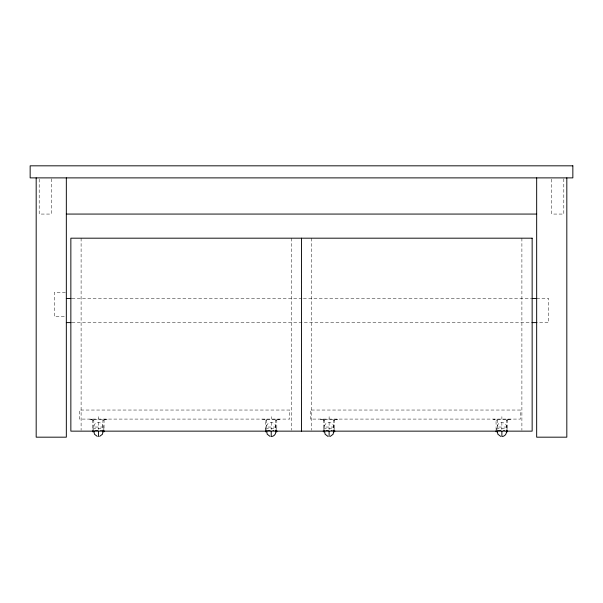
<?xml version="1.0" encoding="UTF-8"?>
<svg xmlns="http://www.w3.org/2000/svg" width="603" height="603" viewBox="0 0 603 603"><rect width="100%" height="100%" fill="white"/><g stroke="black" fill="none" stroke-linecap="round" stroke-linejoin="round"><path stroke-width="0.45" stroke-dasharray="3.02 2.26" d="M103.105 427.045C103.332 421.082 93.601 421.082 93.827 427.045L103.105 427.045L103.105 429.675M275.865 427.045C276.091 421.082 266.36 421.082 266.586 427.045L275.865 427.045L275.865 429.675M333.753 427.045C333.979 421.082 324.248 421.082 324.474 427.045L333.753 427.045L333.753 429.675M506.512 427.045C506.739 421.082 497.008 421.082 497.234 427.045L506.512 427.045L506.512 429.675M65.403 292.455L54.27 292.455L54.27 316.575L65.403 316.575M71.976 298.485L302.442 298.485M303.384 298.485L531.024 298.485M536.67 298.485L548.73 298.485L548.73 322.605L536.67 322.605M71.976 322.605L531.024 322.605M92.696 420.17L93.827 420.17M102.925 420.17L104.055 420.17M265.456 420.17L266.586 420.17M275.684 420.17L276.815 420.17M323.344 420.17L324.474 420.17M333.572 420.17L334.703 420.17M496.103 420.17L497.234 420.17M506.332 420.17L507.462 420.17M92.696 428.627L104.055 428.627M265.456 428.627L276.815 428.627M323.344 428.627L334.703 428.627M496.103 428.627L507.462 428.627M92.696 429.479L93.827 429.479M102.925 429.479L104.055 429.479M265.456 429.479L266.586 429.479M275.684 429.479L276.815 429.479M323.344 429.479L324.474 429.479M333.572 429.479L334.703 429.479M496.103 429.479L497.234 429.479M506.332 429.479L507.462 429.479M94.754 430.271L102.178 430.271M267.513 430.271L274.011 430.271M325.401 430.271L332.826 430.271M498.161 430.271L504.658 430.271M95.319 430.331L101.432 430.331M267.204 430.331L274.192 430.331M325.967 430.331L332.08 430.331M497.852 430.331L504.839 430.331M563.805 178.812L563.805 214.065L551.745 214.065L551.745 177.885M521.897 238.185L521.897 430.203M510.357 419.085L510.357 419.688L493.427 419.688L493.42 419.085M508.962 419.085L508.947 419.688M507.734 419.085L507.734 419.688M507.462 419.688L507.462 429.713M506.332 419.688L506.332 429.713M501.884 416.665L501.884 419.085M501.869 422.401L501.869 429.464M497.234 419.688L497.234 429.713M496.103 429.713L496.035 419.085M494.829 419.085L494.814 419.688M337.597 419.085L337.597 419.688L320.668 419.688L320.66 419.085M336.188 419.085L336.203 419.688M334.974 419.085L334.974 419.688M334.703 419.688L334.703 429.713M333.572 419.688L333.572 429.713M329.125 416.665L329.125 419.085M329.11 422.401L329.11 429.464M324.474 419.688L324.474 429.713M323.344 419.688L323.344 429.713M323.276 419.085L323.276 419.688M311.751 238.185L311.751 430.203M291.249 238.185L291.249 430.203M279.709 419.085L279.709 419.688L262.78 419.688L262.772 419.085M278.315 419.085L278.315 419.688M277.086 419.085L277.086 419.688M276.815 419.688L276.815 429.713M275.684 419.688L275.684 429.713M271.237 416.665L271.237 419.085M271.222 422.401L271.222 429.464M266.586 419.688L266.586 429.713M265.456 429.713L265.388 419.085M264.182 419.085L264.167 419.688M106.95 419.085L106.95 419.688L90.02 419.688L90.013 419.085M105.555 419.085L105.555 419.688M104.327 419.085L104.327 419.688M104.055 419.688L104.055 429.713M102.925 419.688L102.925 429.713M98.477 416.665L98.477 419.085M98.462 422.401L98.462 429.464M93.827 419.688L93.827 429.713M92.696 419.688L92.696 429.713M92.628 419.085L92.628 419.688M81.103 238.185L81.103 430.203M51.255 178.812L51.255 214.065L39.195 214.065L39.195 177.885M289.741 410.04L79.596 410.04L79.596 419.085L289.741 419.085L289.741 410.04M520.389 410.04L310.244 410.04L310.244 419.085L520.389 419.085L520.389 410.04M322.07 419.688L322.07 419.085L322.055 419.688M91.422 419.688L91.422 419.085L91.407 419.688"/><path stroke-width="0.9" d="M99.668 436.361L102.48 434.205L103.105 430.67M330.316 436.361L333.127 434.205L333.753 430.67M66.33 214.065L536.67 214.065M66.33 298.485L71.033 298.485M531.967 298.485L536.67 298.485M66.33 322.605L71.033 322.605M531.967 322.605L536.67 322.605M93.827 431.748L92.696 431.748L92.696 430.617M266.586 431.748L265.456 431.748L265.456 430.617M324.474 431.748L323.344 431.748L323.344 430.617M497.234 431.748L496.103 431.748L496.103 430.617M500.671 436.361L497.852 434.205L497.234 430.617M327.911 436.361L325.092 434.205L324.474 430.617M270.023 436.361L267.204 434.205L266.586 430.617M97.264 436.361L94.445 434.205L93.827 430.617M566.82 177.885L566.82 437.175L536.67 437.175L536.67 177.885M507.462 430.617L507.462 431.748L506.332 431.748L506.332 430.617M506.512 430.67C506.987 433.519 504.892 436.572 501.869 436.519L501.869 431.288M334.703 430.617L334.703 431.748L333.572 431.748L333.572 430.617M329.11 431.288L329.11 436.519M301.5 238.185L301.5 431.145M276.815 430.617L276.815 431.748L275.684 431.748L275.684 430.617M275.865 430.67C276.34 433.519 274.244 436.572 271.222 436.519L271.222 431.288M104.055 430.617L104.055 431.748L102.925 431.748L102.925 430.617M98.462 431.288L98.462 436.519M66.33 177.885L66.33 437.175L36.18 437.175L36.18 177.885M572.85 165.825L30.15 165.825L30.15 177.885L572.85 177.885L572.85 165.825M532.148 238.185L70.853 238.185L70.853 431.145L532.148 431.145L532.148 238.185"/></g></svg>
